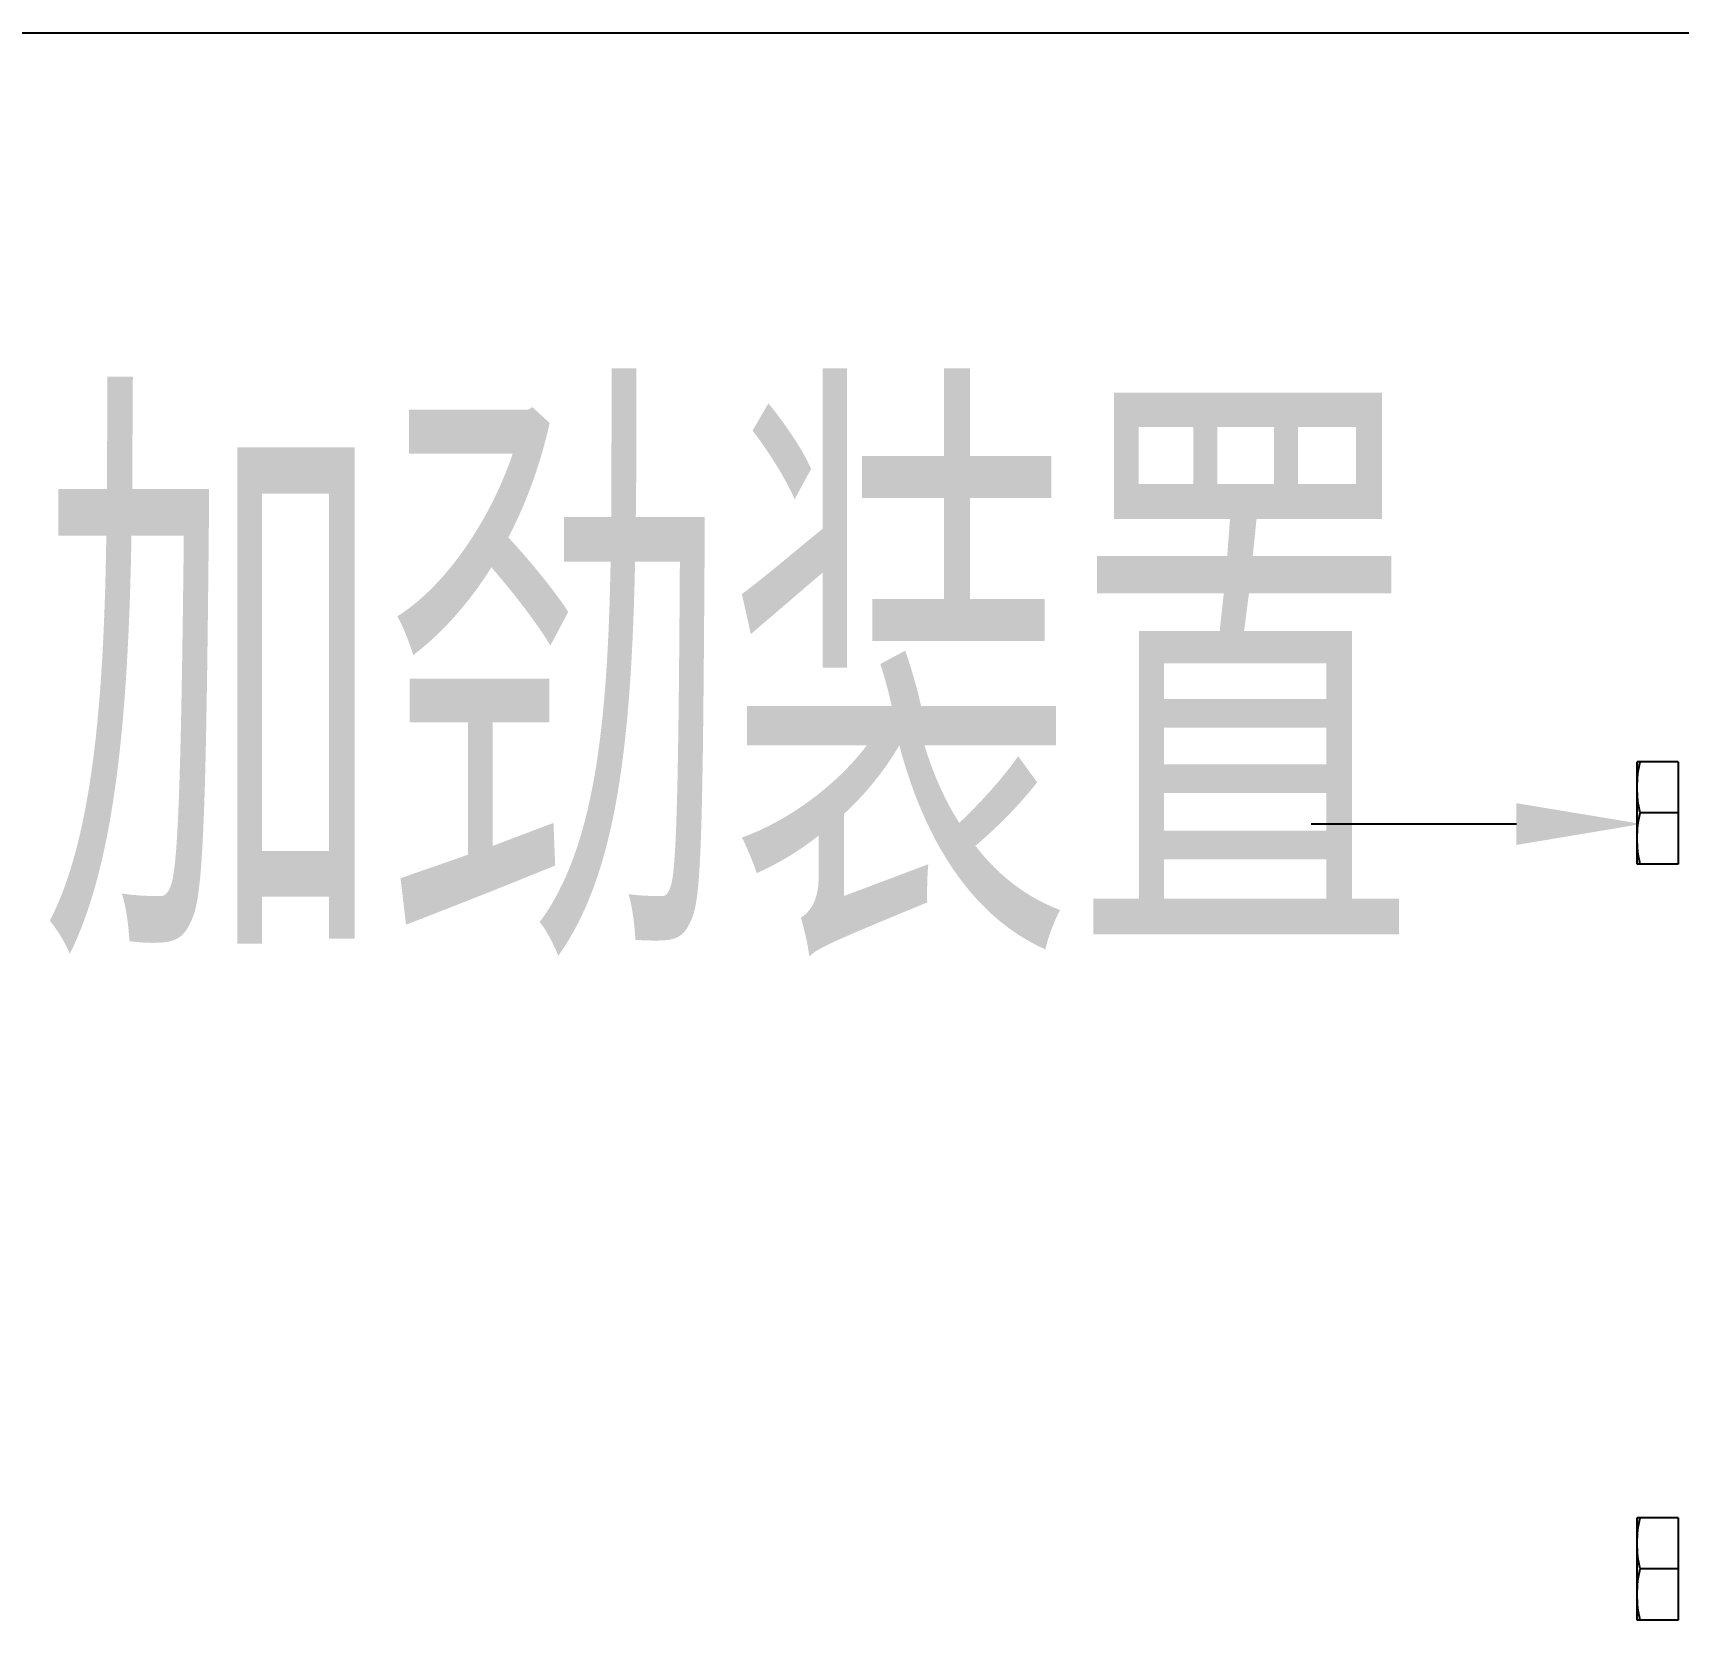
# Model space of a CAD drawing. Extents: x 4995099 to 5303443, y 4627657 to 4889583.
# Drawn here: x 5066192 to 5068822, y 4738791 to 4741329 of the extents above; entities that cross this region are included whole.
import ezdxf

# ---------------------------------------------------------------- set-up
doc = ezdxf.new("R2010")
doc.units = 0
doc.header["$LTSCALE"] = 1000
doc.header["$MEASUREMENT"] = 0
doc.layers.get('0').update_dxf_attribs({"color": 4, "linetype": 'CONTINUOUS'})
doc.layers.add('BZ', color=2, linetype='CONTINUOUS')
doc.layers.add('TWT_TEXT', color=7, linetype='CONTINUOUS')
doc.styles.add('HZTXT', font='TXT', dxfattribs={"bigfont": 'HZTXT'})

msp = doc.modelspace()

# ---------------------------------------------------------------- linework, layer by layer
for p, q in [((5068756.2, 4739999.9), (5068756.2, 4740163.4)), ((5068821.7, 4740163.4), (5068756.2, 4740163.4)), ((5068821.7, 4740163.4), (5068821.7, 4739999.9)), ((5068821.7, 4740081.7), (5068760.8, 4740081.7)), ((5068821.7, 4739999.9), (5068756.2, 4739999.9)), ((5068756.2, 4738791.1), (5068756.2, 4738954.7)), ((5068821.7, 4738954.7), (5068756.2, 4738954.7)), ((5068821.7, 4738954.7), (5068821.7, 4738791.1)), ((5068821.7, 4738872.9), (5068760.8, 4738872.9)), ((5068821.7, 4738791.1), (5068756.2, 4738791.1))]:
    msp.add_line(p, q)
msp.add_lwpolyline([(5068563.3, 4740063.8), (5068235, 4740063.5)])
for points in [[(5068756.2, 4740122.5), (5068756.2, 4740136.3), (5068758, 4740150), (5068760.8, 4740163.4)], [(5068760.8, 4740081.7), (5068758, 4740095.1), (5068756.2, 4740108.8), (5068756.2, 4740122.5)], [(5068756.2, 4740040.8), (5068756.2, 4740054.5), (5068758, 4740068.2), (5068760.8, 4740081.7)], [(5068760.8, 4739999.9), (5068758, 4740013.3), (5068756.2, 4740027.1), (5068756.2, 4740040.8)], [(5068756.2, 4738913.8), (5068756.2, 4738927.5), (5068758, 4738941.3), (5068760.8, 4738954.7)], [(5068760.8, 4738872.9), (5068758, 4738886.3), (5068756.2, 4738900.1), (5068756.2, 4738913.8)], [(5068756.2, 4738832), (5068756.2, 4738845.8), (5068758, 4738859.5), (5068760.8, 4738872.9)], [(5068760.8, 4738791.1), (5068758, 4738804.6), (5068756.2, 4738818.3), (5068756.2, 4738832)]]:
    msp.add_open_spline(points, degree=3)
msp.add_solid([(5068563.3, 4740097.1), (5068763.3, 4740063.9), (5068563.3, 4740030.4)])
at = {"layer": 'BZ'}
msp.add_line((5056246.1, 4741328.6), (5075116.1, 4741328.6), dxfattribs=at)

# ---------------------------------------------------------------- texts
at = {"layer": 'TWT_TEXT', "style": 'HZTXT', "width": 0.65}
msp.add_text('加劲装置', height=847, dxfattribs=at).set_placement((5066203.9, 4739857.2))

doc.saveas('drawing.dxf')
